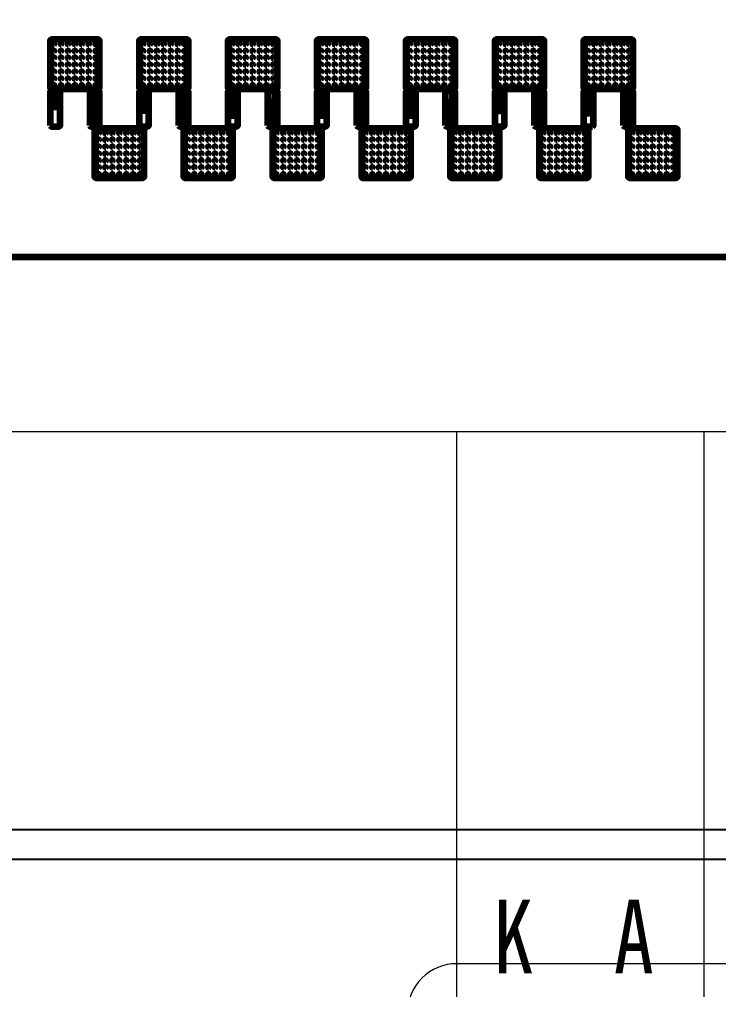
# Model space of a CAD drawing. Header units: inches. Extents: x 240 to 1407, y -538 to -118.
# Drawn here: x 981.22 to 988.29, y -369.29 to -359.46 of the extents above; entities that cross this region are included whole.
import ezdxf

# ---------------------------------------------------------------- set-up
doc = ezdxf.new("R2010")
doc.units = ezdxf.units.IN
doc.header["$LTSCALE"] = 1.21
doc.header["$MEASUREMENT"] = 0
doc.header["$PDMODE"] = 3
doc.header["$PDSIZE"] = 0.3125
doc.layers.get('0').update_dxf_attribs({"linetype": 'CONTINUOUS'})
doc.layers.get('Defpoints').update_dxf_attribs({"linetype": 'CONTINUOUS'})
for name, color, linetype, lineweight in [('2ITO.drawing', 4, 'CONTINUOUS', 100), ('FPC', 40, 'CONTINUOUS', 20), ('GATE.drawing', 3, 'CONTINUOUS', 100), ('PVX.drawing', 8, 'CONTINUOUS', 100)]:
    doc.layers.add(name, color=color, linetype=linetype, lineweight=lineweight)
for name, color, linetype in [('Cover lens', 6, 'CONTINUOUS'), ('标 注', 3, 'CONTINUOUS'), ('正保', 5, 'CONTINUOUS')]:
    doc.layers.add(name, color=color, linetype=linetype)
doc.styles.get("Standard").update_dxf_attribs({"font": 'txt', "width": 0.8})
doc.styles.add('仿宋', font='', dxfattribs={"height": 2.5})
doc.styles.get('仿宋').set_extended_font_data('FangSong_GB2312')
doc.dimstyles.new('HC-1', dxfattribs={"dimtxt": 2.5, "dimasz": 1.5, "dimexe": 0.5, "dimexo": 0.5, "dimgap": 0.9, "dimtad": 0, "dimzin": 0, "dimdsep": 46, "dimtxsty": '仿宋', "dimcen": 0.5, "dimclrd": 3, "dimclre": 3, "dimclrt": 3, "dimazin": 0, "dimtfac": 1, "dimtmove": 0, "dimatfit": 3, "dimfxl": 1, "dimtolj": 1, "dimtzin": 0, "dimarcsym": 0})

# ---------------------------------------------------------------- blocks, each defined once
blk = doc.blocks.new('pvx_hole_4x4')
at = {"layer": 'PVX.drawing', "color": 8, "linetype": 'Continuous', "lineweight": 100}
blk.add_lwpolyline([(0.0038, 0), (0.004, 0.0002), (0.004, 0.0038), (0.0038, 0.004), (0.0002, 0.004), (0, 0.0038), (0, 0.0002), (0.0002, 0)], close=True, dxfattribs=at)
blk = doc.blocks.new('et_pad_unit')
at = {"layer": '2ITO.drawing', "color": 4, "linetype": 'Continuous', "lineweight": 100}
blk.add_lwpolyline([(0, 0.01), (0.01, 0), (0.49, 0), (0.5, 0.01), (0.5, 0.49), (0.49, 0.5), (0.01, 0.5), (0, 0.49)], close=True, dxfattribs=at)
at = {"layer": 'GATE.drawing', "color": 3, "linetype": 'Continuous', "lineweight": 100}
blk.add_lwpolyline([(0.49, 0.5), (0.01, 0.5), (0, 0.49), (0, 0.01), (0.01, 0), (0.49, 0), (0.5, 0.01), (0.5, 0.49)], close=True, dxfattribs=at)
at = {"color": 1, "linetype": 'Continuous', "lineweight": 100, "row_count": 7, "column_count": 7, "row_spacing": 0.07, "column_spacing": 0.07}
blk.add_blockref('pvx_hole_4x4', (0.038, 0.033), dxfattribs=at)
blk = doc.blocks.new('et_all')
at = {"color": 1, "linetype": 'Continuous', "lineweight": 100, "row_count": 1, "column_count": 7, "row_spacing": 0.35, "column_spacing": 0.9}
for p in [(1.8, 0.75), (2.25, -0.15)]:
    blk.add_blockref('et_pad_unit', p, dxfattribs=at)
blk = doc.blocks.new('et_name_left')
at = {"layer": 'GATE.drawing', "color": 3, "linetype": 'Continuous', "lineweight": 100}
for points in [[(1.8, 0.01), (1.81, 0), (1.89, 0), (1.9, 0.01), (1.9, 0.35), (1.89, 0.36), (1.85233, 0.36), (1.85233, 0.3455), (1.85289, 0.3455), (1.863, 0.33539), (1.863, 0.28029), (1.87248, 0.28029), (1.88, 0.27277), (1.88, 0.24029), (1.85, 0.24029), (1.85, 0.23429), (1.87248, 0.23429), (1.88, 0.22677), (1.88, 0.19429), (1.82, 0.19429), (1.82, 0.22677), (1.82752, 0.23429), (1.85, 0.23429), (1.85, 0.24029), (1.82, 0.24029), (1.82, 0.27277), (1.82752, 0.28029), (1.84648, 0.28029), (1.85, 0.27677), (1.85352, 0.28029), (1.863, 0.28029), (1.863, 0.3055), (1.843, 0.3055), (1.843, 0.33568), (1.85282, 0.3455), (1.85233, 0.3455), (1.85233, 0.36), (1.81, 0.36), (1.8, 0.35)], [(2.2, 0.01), (2.21, 0), (2.29, 0), (2.3, 0.01), (2.3, 0.35), (2.29, 0.36), (2.2592, 0.36), (2.2592, 0.166), (2.2724, 0.166), (2.28, 0.1584), (2.28, 0.1336), (2.2724, 0.126), (2.25, 0.126), (2.25, 0.12), (2.27248, 0.12), (2.28, 0.11248), (2.28, 0.08), (2.24913, 0.08), (2.24913, 0.06527), (2.25867, 0.06527), (2.25867, 0.03404), (2.24844, 0.02381), (2.24821, 0.02381), (2.23867, 0.03335), (2.23867, 0.06527), (2.24913, 0.06527), (2.24913, 0.08), (2.22, 0.08), (2.22, 0.11248), (2.22752, 0.12), (2.25, 0.12), (2.25, 0.126), (2.2276, 0.126), (2.22, 0.1336), (2.22, 0.1584), (2.2276, 0.166), (2.24, 0.166), (2.24, 0.154), (2.2324, 0.154), (2.232, 0.1536), (2.232, 0.1384), (2.2324, 0.138), (2.2676, 0.138), (2.268, 0.1384), (2.268, 0.1536), (2.2676, 0.154), (2.258, 0.154), (2.258, 0.146), (2.246, 0.146), (2.246, 0.166), (2.2592, 0.166), (2.2592, 0.36), (2.21, 0.36), (2.2, 0.35)], [(2.7, 0.01), (2.71, 0), (2.79, 0), (2.8, 0.01), (2.8, 0.35), (2.79, 0.36), (2.75, 0.36), (2.75, 0.34424), (2.76, 0.33424), (2.76, 0.30376), (2.75, 0.30376), (2.75, 0.28876), (2.78, 0.28876), (2.78, 0.27676), (2.756, 0.27676), (2.756, 0.26076), (2.78, 0.26076), (2.78, 0.24876), (2.76574, 0.24876), (2.76574, 0.24276), (2.77248, 0.24276), (2.78, 0.23524), (2.78, 0.21026), (2.7725, 0.20276), (2.7592, 0.20276), (2.7592, 0.19676), (2.7724, 0.19676), (2.78, 0.18916), (2.78, 0.16436), (2.7724, 0.15676), (2.7276, 0.15676), (2.72, 0.16436), (2.72, 0.18916), (2.7276, 0.19676), (2.74, 0.19676), (2.74, 0.18476), (2.7324, 0.18476), (2.732, 0.18436), (2.732, 0.16916), (2.7324, 0.16876), (2.7676, 0.16876), (2.768, 0.16916), (2.768, 0.18436), (2.7676, 0.18476), (2.758, 0.18476), (2.758, 0.17676), (2.746, 0.17676), (2.746, 0.19676), (2.7592, 0.19676), (2.7592, 0.20276), (2.7275, 0.20276), (2.72, 0.21026), (2.72, 0.23524), (2.72752, 0.24276), (2.741, 0.24276), (2.741, 0.23076), (2.73248, 0.23076), (2.732, 0.23028), (2.732, 0.21526), (2.7325, 0.21476), (2.7675, 0.21476), (2.768, 0.21526), (2.768, 0.23028), (2.76752, 0.23076), (2.759, 0.23076), (2.759, 0.24276), (2.76574, 0.24276), (2.76574, 0.24876), (2.72, 0.24876), (2.72, 0.26076), (2.744, 0.26076), (2.744, 0.27676), (2.72, 0.27676), (2.72, 0.28876), (2.75, 0.28876), (2.75, 0.30376), (2.73975, 0.30376), (2.73975, 0.33399), (2.75, 0.34424), (2.75, 0.36), (2.71, 0.36), (2.7, 0.35)], [(3.1, 0.01), (3.11, 0), (3.19, 0), (3.2, 0.01), (3.2, 0.35), (3.19, 0.36), (3.162, 0.36), (3.162, 0.21818), (3.1724, 0.21818), (3.18, 0.21058), (3.18, 0.18578), (3.1724, 0.17818), (3.162, 0.17818), (3.162, 0.19018), (3.1676, 0.19018), (3.168, 0.19058), (3.168, 0.20578), (3.1676, 0.20618), (3.1564, 0.20618), (3.156, 0.20578), (3.156, 0.18578), (3.15, 0.17978), (3.15, 0.17218), (3.17248, 0.17218), (3.18, 0.16466), (3.18, 0.13218), (3.1366, 0.13218), (3.1366, 0.12618), (3.1532, 0.12618), (3.18, 0.11058), (3.18, 0.10178), (3.1532, 0.08618), (3.14734, 0.08618), (3.14734, 0.06375), (3.15731, 0.06375), (3.15731, 0.03358), (3.14764, 0.02391), (3.1475, 0.02391), (3.13737, 0.03404), (3.13737, 0.06375), (3.14734, 0.06375), (3.14734, 0.08618), (3.12, 0.08618), (3.12, 0.09818), (3.15, 0.09818), (3.1636, 0.10618), (3.15, 0.11418), (3.12, 0.11418), (3.12, 0.12618), (3.1366, 0.12618), (3.1366, 0.13218), (3.12, 0.13218), (3.12, 0.16466), (3.12752, 0.17218), (3.15, 0.17218), (3.15, 0.17978), (3.1484, 0.17818), (3.1276, 0.17818), (3.12, 0.18578), (3.12, 0.21058), (3.1276, 0.21818), (3.138, 0.21818), (3.138, 0.20618), (3.1324, 0.20618), (3.132, 0.20578), (3.132, 0.19058), (3.1324, 0.19018), (3.1436, 0.19018), (3.144, 0.19058), (3.144, 0.21058), (3.1516, 0.21818), (3.162, 0.21818), (3.162, 0.36), (3.11, 0.36), (3.1, 0.35)], [(3.6, 0.01), (3.61, 0), (3.69, 0), (3.7, 0.01), (3.7, 0.35), (3.69, 0.36), (3.668, 0.36), (3.668, 0.28694), (3.674, 0.28694), (3.674, 0.28094), (3.68, 0.28094), (3.68, 0.26894), (3.674, 0.26894), (3.674, 0.24694), (3.65404, 0.24694), (3.6366, 0.25973), (3.6366, 0.24094), (3.6532, 0.24094), (3.68, 0.22534), (3.68, 0.21654), (3.6532, 0.20094), (3.626, 0.20094), (3.626, 0.19494), (3.632, 0.19494), (3.632, 0.18094), (3.68, 0.18094), (3.68, 0.16894), (3.662, 0.16894), (3.662, 0.14894), (3.6724, 0.14894), (3.68, 0.14134), (3.68, 0.11654), (3.6724, 0.10894), (3.662, 0.10894), (3.662, 0.12094), (3.6676, 0.12094), (3.668, 0.12134), (3.668, 0.13654), (3.6676, 0.13694), (3.6564, 0.13694), (3.656, 0.13654), (3.656, 0.11654), (3.6484, 0.10894), (3.6276, 0.10894), (3.62, 0.11654), (3.62, 0.14134), (3.6276, 0.14894), (3.638, 0.14894), (3.638, 0.13694), (3.6324, 0.13694), (3.632, 0.13654), (3.632, 0.12134), (3.6324, 0.12094), (3.6436, 0.12094), (3.644, 0.12134), (3.644, 0.14134), (3.6516, 0.14894), (3.662, 0.14894), (3.662, 0.16894), (3.632, 0.16894), (3.632, 0.15494), (3.62, 0.15494), (3.62, 0.19494), (3.626, 0.19494), (3.626, 0.20094), (3.62, 0.20094), (3.62, 0.21294), (3.65, 0.21294), (3.6636, 0.22094), (3.65, 0.22894), (3.62, 0.22894), (3.62, 0.24094), (3.6366, 0.24094), (3.6366, 0.25973), (3.62, 0.2719), (3.62296, 0.28094), (3.662, 0.28094), (3.662, 0.28694), (3.668, 0.28694), (3.668, 0.36), (3.65, 0.36), (3.65, 0.3445), (3.66, 0.3345), (3.66, 0.30445), (3.64, 0.30445), (3.64, 0.3345), (3.65, 0.3445), (3.65, 0.36), (3.61, 0.36), (3.6, 0.35)], [(4, 0.01), (4.01, 0), (4.09, 0), (4.1, 0.01), (4.1, 0.35), (4.09, 0.36), (4.074, 0.36), (4.074, 0.25176), (4.08, 0.25176), (4.08, 0.21176), (4.044, 0.21176), (4.044, 0.23928), (4.04352, 0.23976), (4.03248, 0.23976), (4.032, 0.23928), (4.032, 0.22424), (4.03248, 0.22376), (4.038, 0.22376), (4.038, 0.21176), (4.0366, 0.21176), (4.0366, 0.20576), (4.0532, 0.20576), (4.08, 0.19016), (4.08, 0.18136), (4.0532, 0.16576), (4.026, 0.16576), (4.026, 0.15976), (4.032, 0.15976), (4.032, 0.14576), (4.08, 0.14576), (4.08, 0.13376), (4.062, 0.13376), (4.062, 0.11376), (4.0724, 0.11376), (4.08, 0.10616), (4.08, 0.08136), (4.0724, 0.07376), (4.062, 0.07376), (4.062, 0.08576), (4.0676, 0.08576), (4.068, 0.08616), (4.068, 0.10136), (4.0676, 0.10176), (4.0564, 0.10176), (4.056, 0.10136), (4.056, 0.08136), (4.0484, 0.07376), (4.04778, 0.07376), (4.04778, 0.05865), (4.05714, 0.05865), (4.05714, 0.02899), (4.04732, 0.01917), (4.04703, 0.01917), (4.03714, 0.02906), (4.03714, 0.05865), (4.04778, 0.05865), (4.04778, 0.07376), (4.0276, 0.07376), (4.02, 0.08136), (4.02, 0.10616), (4.0276, 0.11376), (4.038, 0.11376), (4.038, 0.10176), (4.0324, 0.10176), (4.032, 0.10136), (4.032, 0.08616), (4.0324, 0.08576), (4.0436, 0.08576), (4.044, 0.08616), (4.044, 0.10616), (4.0516, 0.11376), (4.062, 0.11376), (4.062, 0.13376), (4.032, 0.13376), (4.032, 0.11976), (4.02, 0.11976), (4.02, 0.15976), (4.026, 0.15976), (4.026, 0.16576), (4.02, 0.16576), (4.02, 0.17776), (4.05, 0.17776), (4.0636, 0.18576), (4.05, 0.19376), (4.02, 0.19376), (4.02, 0.20576), (4.0366, 0.20576), (4.0366, 0.21176), (4.02752, 0.21176), (4.02, 0.21928), (4.02, 0.24424), (4.02752, 0.25176), (4.04848, 0.25176), (4.056, 0.24424), (4.056, 0.22376), (4.068, 0.22376), (4.068, 0.25176), (4.074, 0.25176), (4.074, 0.36), (4.01, 0.36), (4, 0.35)], [(4.5, 0.01), (4.51, 0), (4.59, 0), (4.6, 0.01), (4.6, 0.35), (4.59, 0.36), (4.55, 0.36), (4.55, 0.34485), (4.56, 0.33485), (4.56, 0.28414), (4.57248, 0.28414), (4.58, 0.27662), (4.58, 0.25166), (4.57248, 0.24414), (4.57152, 0.24414), (4.57152, 0.23814), (4.58, 0.22966), (4.56048, 0.21014), (4.58, 0.21014), (4.58, 0.19814), (4.574, 0.19814), (4.574, 0.19214), (4.58, 0.19214), (4.58, 0.15214), (4.56574, 0.15214), (4.56574, 0.14614), (4.57248, 0.14614), (4.58, 0.13862), (4.58, 0.11364), (4.5725, 0.10614), (4.5275, 0.10614), (4.52, 0.11364), (4.52, 0.13862), (4.52752, 0.14614), (4.541, 0.14614), (4.541, 0.13414), (4.53248, 0.13414), (4.532, 0.13366), (4.532, 0.11864), (4.5325, 0.11814), (4.5675, 0.11814), (4.568, 0.11864), (4.568, 0.13366), (4.56752, 0.13414), (4.559, 0.13414), (4.559, 0.14614), (4.56574, 0.14614), (4.56574, 0.15214), (4.52, 0.15214), (4.52, 0.16414), (4.568, 0.16414), (4.568, 0.19214), (4.574, 0.19214), (4.574, 0.19814), (4.52, 0.19814), (4.52, 0.21014), (4.53952, 0.21014), (4.52, 0.22966), (4.52848, 0.23814), (4.54648, 0.22014), (4.55352, 0.22014), (4.57152, 0.23814), (4.57152, 0.24414), (4.55152, 0.24414), (4.55, 0.24566), (4.54848, 0.24414), (4.52752, 0.24414), (4.52, 0.25166), (4.52, 0.27662), (4.52752, 0.28414), (4.54848, 0.28414), (4.55, 0.28262), (4.55152, 0.28414), (4.56, 0.28414), (4.56, 0.30629), (4.54, 0.30629), (4.54, 0.33462), (4.55, 0.34462), (4.55, 0.36), (4.51, 0.36), (4.5, 0.35)], [(4.9, 0.01), (4.91, 0), (4.99, 0), (5, 0.01), (5, 0.35), (4.99, 0.36), (4.962, 0.36), (4.962, 0.25776), (4.97248, 0.25776), (4.98, 0.25024), (4.98, 0.22528), (4.97248, 0.21776), (4.97152, 0.21776), (4.97152, 0.21176), (4.98, 0.20328), (4.96048, 0.18376), (4.98, 0.18376), (4.98, 0.17176), (4.974, 0.17176), (4.974, 0.16576), (4.98, 0.16576), (4.98, 0.12576), (4.96574, 0.12576), (4.96574, 0.11976), (4.97248, 0.11976), (4.98, 0.11224), (4.98, 0.08726), (4.9725, 0.07976), (4.94992, 0.07976), (4.94992, 0.06077), (4.95971, 0.06077), (4.95971, 0.03159), (4.94937, 0.02125), (4.94932, 0.02125), (4.93971, 0.03086), (4.93971, 0.06077), (4.94992, 0.06077), (4.94992, 0.07976), (4.9275, 0.07976), (4.92, 0.08726), (4.92, 0.11224), (4.92752, 0.11976), (4.941, 0.11976), (4.941, 0.10776), (4.93248, 0.10776), (4.932, 0.10728), (4.932, 0.09226), (4.9325, 0.09176), (4.9675, 0.09176), (4.968, 0.09226), (4.968, 0.10728), (4.96752, 0.10776), (4.959, 0.10776), (4.959, 0.11976), (4.96574, 0.11976), (4.96574, 0.12576), (4.92, 0.12576), (4.92, 0.13776), (4.968, 0.13776), (4.968, 0.16576), (4.974, 0.16576), (4.974, 0.17176), (4.92, 0.17176), (4.92, 0.18376), (4.93952, 0.18376), (4.92, 0.20328), (4.92848, 0.21176), (4.94648, 0.19376), (4.95352, 0.19376), (4.97152, 0.21176), (4.97152, 0.21776), (4.92752, 0.21776), (4.92, 0.22528), (4.92, 0.25024), (4.92752, 0.25776), (4.938, 0.25776), (4.938, 0.24576), (4.93248, 0.24576), (4.932, 0.24528), (4.932, 0.23024), (4.93248, 0.22976), (4.944, 0.22976), (4.944, 0.25024), (4.95152, 0.25776), (4.962, 0.25776), (4.962, 0.36), (4.91, 0.36), (4.9, 0.35)], [(5.4, 0.01), (5.41, 0), (5.49, 0), (5.5, 0.01), (5.5, 0.35), (5.49, 0.36), (5.468, 0.36), (5.468, 0.2849), (5.474, 0.2849), (5.474, 0.2789), (5.48, 0.2789), (5.48, 0.2669), (5.474, 0.2669), (5.474, 0.2449), (5.47152, 0.2449), (5.47152, 0.2389), (5.48, 0.23042), (5.46048, 0.2109), (5.48, 0.2109), (5.48, 0.1989), (5.474, 0.1989), (5.474, 0.1929), (5.48, 0.1929), (5.48, 0.1529), (5.46574, 0.1529), (5.46574, 0.1469), (5.47248, 0.1469), (5.48, 0.13938), (5.48, 0.1144), (5.4725, 0.1069), (5.4275, 0.1069), (5.42, 0.1144), (5.42, 0.13938), (5.42752, 0.1469), (5.441, 0.1469), (5.441, 0.1349), (5.43248, 0.1349), (5.432, 0.13442), (5.432, 0.1194), (5.4325, 0.1189), (5.4675, 0.1189), (5.468, 0.1194), (5.468, 0.13442), (5.46752, 0.1349), (5.459, 0.1349), (5.459, 0.1469), (5.46574, 0.1469), (5.46574, 0.1529), (5.42, 0.1529), (5.42, 0.1649), (5.468, 0.1649), (5.468, 0.1929), (5.474, 0.1929), (5.474, 0.1989), (5.42, 0.1989), (5.42, 0.2109), (5.43952, 0.2109), (5.42, 0.23042), (5.42848, 0.2389), (5.44648, 0.2209), (5.45352, 0.2209), (5.47152, 0.2389), (5.47152, 0.2449), (5.45404, 0.2449), (5.42404, 0.2669), (5.42, 0.26986), (5.42296, 0.2789), (5.462, 0.2789), (5.462, 0.2849), (5.468, 0.2849), (5.468, 0.36), (5.45, 0.36), (5.45, 0.3445), (5.46, 0.3345), (5.46, 0.30365), (5.44, 0.30365), (5.44, 0.3345), (5.45, 0.3445), (5.45, 0.36), (5.41, 0.36), (5.4, 0.35)], [(5.8, 0.01), (5.81, 0), (5.89, 0), (5.9, 0.01), (5.9, 0.35), (5.89, 0.36), (5.874, 0.36), (5.874, 0.24534), (5.88, 0.24534), (5.88, 0.20534), (5.87152, 0.20534), (5.87152, 0.19934), (5.88, 0.19086), (5.86048, 0.17134), (5.88, 0.17134), (5.88, 0.15934), (5.874, 0.15934), (5.874, 0.15334), (5.88, 0.15334), (5.88, 0.11334), (5.86574, 0.11334), (5.86574, 0.10734), (5.87248, 0.10734), (5.88, 0.09982), (5.88, 0.07484), (5.8725, 0.06734), (5.8502, 0.06734), (5.8502, 0.05349), (5.85901, 0.05349), (5.85901, 0.02736), (5.85064, 0.01899), (5.8414, 0.02822), (5.8414, 0.05349), (5.8502, 0.05349), (5.8502, 0.06734), (5.8275, 0.06734), (5.82, 0.07484), (5.82, 0.09982), (5.82752, 0.10734), (5.841, 0.10734), (5.841, 0.09534), (5.83248, 0.09534), (5.832, 0.09486), (5.832, 0.07984), (5.8325, 0.07934), (5.8675, 0.07934), (5.868, 0.07984), (5.868, 0.09486), (5.86752, 0.09534), (5.859, 0.09534), (5.859, 0.10734), (5.86574, 0.10734), (5.86574, 0.11334), (5.82, 0.11334), (5.82, 0.12534), (5.868, 0.12534), (5.868, 0.15334), (5.874, 0.15334), (5.874, 0.15934), (5.82, 0.15934), (5.82, 0.17134), (5.83952, 0.17134), (5.82, 0.19086), (5.82848, 0.19934), (5.84648, 0.18134), (5.85352, 0.18134), (5.87152, 0.19934), (5.87152, 0.20534), (5.844, 0.20534), (5.844, 0.23286), (5.84352, 0.23334), (5.83248, 0.23334), (5.832, 0.23286), (5.832, 0.21782), (5.83248, 0.21734), (5.838, 0.21734), (5.838, 0.20534), (5.82752, 0.20534), (5.82, 0.21286), (5.82, 0.23782), (5.82752, 0.24534), (5.84848, 0.24534), (5.856, 0.23782), (5.856, 0.21734), (5.868, 0.21734), (5.868, 0.24534), (5.874, 0.24534), (5.874, 0.36), (5.81, 0.36), (5.8, 0.35)], [(6.3, 0.01), (6.31, 0), (6.39, 0), (6.4, 0.01), (6.4, 0.35), (6.39, 0.36), (6.374, 0.36), (6.374, 0.28701), (6.38, 0.28701), (6.38, 0.24701), (6.3592, 0.24701), (6.3592, 0.24101), (6.3724, 0.24101), (6.38, 0.23341), (6.38, 0.20861), (6.3724, 0.20101), (6.3366, 0.20101), (6.3366, 0.19501), (6.3532, 0.19501), (6.38, 0.17941), (6.38, 0.17061), (6.3532, 0.15501), (6.32, 0.15501), (6.32, 0.16701), (6.35, 0.16701), (6.3636, 0.17501), (6.35, 0.18301), (6.32, 0.18301), (6.32, 0.19501), (6.3366, 0.19501), (6.3366, 0.20101), (6.3276, 0.20101), (6.32, 0.20861), (6.32, 0.23341), (6.3276, 0.24101), (6.34, 0.24101), (6.34, 0.22901), (6.3324, 0.22901), (6.332, 0.22861), (6.332, 0.21341), (6.3324, 0.21301), (6.3676, 0.21301), (6.368, 0.21341), (6.368, 0.22861), (6.3676, 0.22901), (6.358, 0.22901), (6.358, 0.22101), (6.346, 0.22101), (6.346, 0.24101), (6.3592, 0.24101), (6.3592, 0.24701), (6.32, 0.24701), (6.32, 0.25901), (6.368, 0.25901), (6.368, 0.28701), (6.374, 0.28701), (6.374, 0.36), (6.35, 0.36), (6.35, 0.3445), (6.36, 0.3345), (6.36, 0.3053), (6.34, 0.3053), (6.34, 0.3345), (6.35, 0.3445), (6.35, 0.36), (6.31, 0.36), (6.3, 0.35)], [(6.7, 0.01), (6.71, 0), (6.79, 0), (6.8, 0.01), (6.8, 0.35), (6.79, 0.36), (6.75, 0.36), (6.75, 0.25527), (6.77248, 0.25527), (6.78, 0.24775), (6.78, 0.22279), (6.77248, 0.21527), (6.7366, 0.21527), (6.7366, 0.20927), (6.7532, 0.20927), (6.78, 0.19367), (6.78, 0.18487), (6.7532, 0.16927), (6.726, 0.16927), (6.726, 0.16327), (6.732, 0.16327), (6.732, 0.14927), (6.78, 0.14927), (6.78, 0.13727), (6.762, 0.13727), (6.762, 0.11727), (6.7724, 0.11727), (6.78, 0.10967), (6.78, 0.08487), (6.7724, 0.07727), (6.762, 0.07727), (6.762, 0.08927), (6.7676, 0.08927), (6.768, 0.08967), (6.768, 0.10487), (6.7676, 0.10527), (6.7564, 0.10527), (6.756, 0.10487), (6.756, 0.08487), (6.74871, 0.07758), (6.74871, 0.05951), (6.76045, 0.05951), (6.76045, 0.03116), (6.75071, 0.02142), (6.75058, 0.02142), (6.74045, 0.03155), (6.74045, 0.05951), (6.74871, 0.05951), (6.74871, 0.07758), (6.7484, 0.07727), (6.7276, 0.07727), (6.72, 0.08487), (6.72, 0.10967), (6.7276, 0.11727), (6.738, 0.11727), (6.738, 0.10527), (6.7324, 0.10527), (6.732, 0.10487), (6.732, 0.08967), (6.7324, 0.08927), (6.7436, 0.08927), (6.744, 0.08967), (6.744, 0.10967), (6.7516, 0.11727), (6.762, 0.11727), (6.762, 0.13727), (6.732, 0.13727), (6.732, 0.12327), (6.72, 0.12327), (6.72, 0.16327), (6.726, 0.16327), (6.726, 0.16927), (6.72, 0.16927), (6.72, 0.18127), (6.75, 0.18127), (6.7636, 0.18927), (6.75, 0.19727), (6.72, 0.19727), (6.72, 0.20927), (6.7366, 0.20927), (6.7366, 0.21527), (6.72752, 0.21527), (6.72, 0.22279), (6.72, 0.24775), (6.72752, 0.25527), (6.75, 0.25527), (6.75, 0.36), (6.71, 0.36), (6.7, 0.35)], [(7.29, 0), (7.3, 0.01), (7.3, 0.35), (7.29, 0.36), (7.21, 0.36), (7.2, 0.35), (7.2, 0.308), (7.24, 0.308), (7.24, 0.33414), (7.25, 0.34414), (7.26, 0.33414), (7.26, 0.29733), (7.24, 0.29733), (7.24, 0.308), (7.2, 0.308), (7.2, 0.2382), (7.22, 0.2382), (7.22, 0.25444), (7.22752, 0.26196), (7.27248, 0.26196), (7.28, 0.25444), (7.28, 0.22196), (7.22, 0.22196), (7.22, 0.2382), (7.2, 0.2382), (7.2, 0.19596), (7.22, 0.19596), (7.22, 0.20836), (7.2276, 0.21596), (7.238, 0.21596), (7.238, 0.20396), (7.2324, 0.20396), (7.232, 0.20356), (7.232, 0.18836), (7.2324, 0.18796), (7.2436, 0.18796), (7.244, 0.18836), (7.244, 0.20836), (7.2516, 0.21596), (7.2724, 0.21596), (7.28, 0.20836), (7.28, 0.18356), (7.2724, 0.17596), (7.262, 0.17596), (7.262, 0.18796), (7.2676, 0.18796), (7.268, 0.18836), (7.268, 0.20356), (7.2676, 0.20396), (7.2564, 0.20396), (7.256, 0.20356), (7.256, 0.18356), (7.2484, 0.17596), (7.2276, 0.17596), (7.22, 0.18356), (7.22, 0.19596), (7.2, 0.19596), (7.2, 0.16396), (7.22, 0.16396), (7.22, 0.16996), (7.2532, 0.16996), (7.28, 0.15436), (7.28, 0.14556), (7.2532, 0.12996), (7.22, 0.12996), (7.22, 0.14196), (7.25, 0.14196), (7.2636, 0.14996), (7.25, 0.15796), (7.22, 0.15796), (7.22, 0.16396), (7.2, 0.16396), (7.2, 0.01), (7.21, 0)], [(7.6, 0.01), (7.61, 0), (7.69, 0), (7.7, 0.01), (7.7, 0.35), (7.69, 0.36), (7.65205, 0.36), (7.65205, 0.25309), (7.68, 0.25309), (7.68, 0.24109), (7.6409, 0.24109), (7.6489, 0.23309), (7.6409, 0.22509), (7.68, 0.22509), (7.68, 0.21309), (7.65, 0.21309), (7.65, 0.20709), (7.6724, 0.20709), (7.68, 0.19949), (7.68, 0.17469), (7.6724, 0.16709), (7.66574, 0.16709), (7.66574, 0.16109), (7.67248, 0.16109), (7.68, 0.15357), (7.68, 0.12859), (7.6725, 0.12109), (7.6366, 0.12109), (7.6366, 0.11509), (7.6532, 0.11509), (7.68, 0.09949), (7.68, 0.09069), (7.6532, 0.07509), (7.64869, 0.07509), (7.64869, 0.05542), (7.66073, 0.05542), (7.66073, 0.03206), (7.65023, 0.02156), (7.65001, 0.02156), (7.64073, 0.03084), (7.64073, 0.05542), (7.64869, 0.05542), (7.64869, 0.07509), (7.62, 0.07509), (7.62, 0.08709), (7.65, 0.08709), (7.6636, 0.09509), (7.65, 0.10309), (7.62, 0.10309), (7.62, 0.11509), (7.6366, 0.11509), (7.6366, 0.12109), (7.6275, 0.12109), (7.62, 0.12859), (7.62, 0.15357), (7.62752, 0.16109), (7.641, 0.16109), (7.641, 0.14909), (7.63248, 0.14909), (7.632, 0.14861), (7.632, 0.13359), (7.6325, 0.13309), (7.6675, 0.13309), (7.668, 0.13359), (7.668, 0.14861), (7.66752, 0.14909), (7.659, 0.14909), (7.659, 0.16109), (7.66574, 0.16109), (7.66574, 0.16709), (7.6276, 0.16709), (7.62, 0.17469), (7.62, 0.19949), (7.6276, 0.20709), (7.65, 0.20709), (7.65, 0.21309), (7.6241, 0.21309), (7.6205, 0.22149), (7.6321, 0.23309), (7.6205, 0.24469), (7.6241, 0.25309), (7.65205, 0.25309), (7.65205, 0.36), (7.61, 0.36), (7.6, 0.35)], [(1.842, 0.26829), (1.834, 0.26829), (1.832, 0.26629), (1.832, 0.25229), (1.844, 0.25229), (1.844, 0.26629)], [(1.86752, 0.22229), (1.83248, 0.22229), (1.832, 0.22181), (1.832, 0.20629), (1.868, 0.20629), (1.868, 0.22181)], [(1.866, 0.26829), (1.858, 0.26829), (1.856, 0.26629), (1.856, 0.25229), (1.868, 0.25229), (1.868, 0.26629)], [(3.64432, 0.26894), (3.65796, 0.25894), (3.662, 0.25894), (3.662, 0.26894)], [(4.54352, 0.27214), (4.53248, 0.27214), (4.532, 0.27166), (4.532, 0.25662), (4.53248, 0.25614), (4.54352, 0.25614), (4.544, 0.25662), (4.544, 0.27166)], [(4.56752, 0.27214), (4.55648, 0.27214), (4.556, 0.27166), (4.556, 0.25662), (4.55648, 0.25614), (4.56752, 0.25614), (4.568, 0.25662), (4.568, 0.27166)], [(4.96752, 0.24576), (4.95648, 0.24576), (4.956, 0.24528), (4.956, 0.22976), (4.96752, 0.22976), (4.968, 0.23024), (4.968, 0.24528)], [(5.44432, 0.2669), (5.45796, 0.2569), (5.462, 0.2569), (5.462, 0.2669)], [(6.76752, 0.24327), (6.73248, 0.24327), (6.732, 0.24279), (6.732, 0.22775), (6.73248, 0.22727), (6.76752, 0.22727), (6.768, 0.22775), (6.768, 0.24279)], [(7.232, 0.23396), (7.268, 0.23396), (7.268, 0.24996), (7.232, 0.24996)], [(2.26752, 0.108), (2.23248, 0.108), (2.232, 0.10752), (2.232, 0.092), (2.268, 0.092), (2.268, 0.10752)], [(3.132, 0.14418), (3.168, 0.14418), (3.168, 0.16018), (3.132, 0.16018)], [(7.6676, 0.19509), (7.6324, 0.19509), (7.632, 0.19469), (7.632, 0.17949), (7.6324, 0.17909), (7.6676, 0.17909), (7.668, 0.17949), (7.668, 0.19469)]]:
    blk.add_lwpolyline(points, close=True, dxfattribs=at)
blk = doc.blocks.new('zw$7216')
at = {"layer": '2ITO.drawing', "linetype": 'Continuous', "lineweight": 100}
blk.add_lwpolyline([(-28.98, -50.8), (28.98, -50.8), (28.98, 47.7), (-28.98, 47.7)], close=True, dxfattribs=at)
for name, p in [('et_all', (-23.18, -49.85)), ('et_name_left', (-23.18, -49.48))]:
    blk.add_blockref(name, p, dxfattribs=at)
blk = doc.blocks.new('*D219')
at = {"color": 0, "lineweight": -2}
for p, q in [((973.7595, -364.1349), (950.4835, -364.1349)), ((950.9835, -365.6349), (950.9835, -366.8461)), ((950.9835, -388.9049), (950.9835, -387.6937)), ((992.3574, -390.4049), (950.4835, -390.4049))]:
    blk.add_line(p, q, dxfattribs=at)
at = {"color": 0}
for points in [[(950.7335, -365.6349), (951.2335, -365.6349), (950.9835, -364.1349)], [(950.7335, -388.9049), (951.2335, -388.9049), (950.9835, -390.4049)]]:
    blk.add_solid(points, dxfattribs=at)
at = {"layer": 'Defpoints', "color": 0}
for p in [(950.9835, -364.1349), (974.2595, -364.1349), (992.8574, -390.4049)]:
    blk.add_point(p, dxfattribs=at)
at = {"color": 7, "lineweight": 5, "insert": (950.9835, -377.2699), "char_height": 2.5, "attachment_point": 5, "rotation": 90, "style": '仿宋'}
blk.add_mtext('\\A1;26.27%%P0.5', dxfattribs=at)
blk = doc.blocks.new('*D220')
at = {"color": 0, "lineweight": -2}
for p, q in [((972.9074, -364.4849), (972.9074, -400.4356)), ((992.6574, -390.7049), (992.6574, -400.4356)), ((972.9074, -399.9356), (971.4074, -399.9356)), ((991.1574, -399.9356), (974.4074, -399.9356))]:
    blk.add_line(p, q, dxfattribs=at)
at = {"color": 0}
for points in [[(974.4074, -399.6856), (974.4074, -400.1856), (972.9074, -399.9356)], [(991.1574, -399.6856), (991.1574, -400.1856), (992.6574, -399.9356)]]:
    blk.add_solid(points, dxfattribs=at)
at = {"layer": 'Defpoints', "color": 0}
for p in [(972.9074, -363.9849), (992.6574, -390.2049), (972.9074, -399.9356)]:
    blk.add_point(p, dxfattribs=at)
at = {"color": 7, "lineweight": 5, "insert": (961.2217, -399.9356), "char_height": 2.5, "attachment_point": 5, "style": '仿宋'}
blk.add_mtext('\\A1;19.75%%P0.5', dxfattribs=at)

msp = doc.modelspace()

# ---------------------------------------------------------------- linework, layer by layer
at = {"color": 30, "linetype": 'Continuous', "lineweight": 5}
msp.add_lwpolyline([(988.1437, -363.6349), (988.1437, -372.1324), (987.5437, -372.1324, 1), (987.2437, -372.1324), (986.5437, -372.1324, 1), (986.2437, -372.1324), (985.6437, -372.1324), (985.6437, -363.6349)], format="xyb", dxfattribs=at)
at = {"layer": 'Cover lens', "linetype": 'Continuous'}
msp.add_lwpolyline([(971.5074, -367.9649), (1034.3074, -367.9649, 0.414214), (1036.3074, -365.9649), (1036.3074, -255.5649, 0.414214), (1034.3074, -253.5649), (971.5074, -253.5649, 0.414214), (969.5074, -255.5649), (969.5074, -365.9649, 0.414214)], format="xyb", close=True, dxfattribs=at)
at = {"layer": 'FPC', "color": 0, "lineweight": 5}
msp.add_line((980.9049, -363.6349), (1024.91, -363.6349), dxfattribs=at)
at = {"layer": 'FPC', "color": 30}
msp.add_lwpolyline([(985.6437, -379.1849), (992.1574, -379.1849, -0.414214), (992.6574, -379.6849), (992.6574, -390.2049, 0.414214), (992.8574, -390.4049), (1012.9574, -390.4049, 0.414214), (1013.1574, -390.2049), (1013.1574, -379.6849, -0.414214), (1013.6574, -379.1849), (1023.4053, -379.1849, 0.414214), (1023.9053, -378.6849), (1023.9053, -369.5229, 0.414214), (1023.4053, -369.0229), (1017.3437, -369.0229, -0.414214), (1016.8437, -368.5229), (1016.8437, -361.2649), (988.9437, -361.2649), (988.9437, -368.5229, -0.414214), (988.4437, -369.0229), (985.6437, -369.0229, 0.414214), (985.1437, -369.5229), (985.1437, -378.6849, 0.414214)], format="xyb", close=True, dxfattribs=at)
at = {"layer": '正保', "color": 1}
msp.add_lwpolyline([(1032.5517, -367.6649), (1034.3074, -367.6649, 0.414214), (1036.0074, -365.9649), (1036.0074, -255.5649, 0.414214), (1034.3074, -253.8649), (971.5074, -253.8649, 0.414214), (969.8074, -255.5649), (969.8074, -365.9649, 0.414214), (971.5074, -367.6649), (1026.5517, -367.6649, -0.414214), (1027.0517, -368.1649), (1027.0517, -371.6649), (1032.0517, -371.6649), (1032.0517, -368.1649, -0.414214)], format="xyb", close=True, dxfattribs=at)
at = {"layer": '正保'}
msp.add_lwpolyline([(1032.5517, -367.6649), (1034.3074, -367.6649, 0.414214), (1036.0074, -365.9649), (1036.0074, -255.5649, 0.414214), (1034.3074, -253.8649), (971.5074, -253.8649, 0.414214), (969.8074, -255.5649), (969.8074, -365.9649, 0.414214), (971.5074, -367.6649), (1026.5517, -367.6649, -0.414214), (1027.0517, -368.1649), (1027.0517, -373.6649), (1032.0517, -373.6649), (1032.0517, -368.1649, -0.414214)], format="xyb", close=True, dxfattribs=at)

# ---------------------------------------------------------------- block references
at = {"layer": '标 注', "color": 5}
msp.add_blockref('zw$7216', (1002.9074, -311.0649), dxfattribs=at)

# ---------------------------------------------------------------- texts
at = {"lineweight": 5, "char_height": 0.7438, "width": 0.912196, "attachment_point": 1}
for s, insert in [('K', (986.0128, -368.3763)), ('A', (987.2325, -368.3763))]:
    msp.add_mtext(s, dxfattribs=dict(at, insert=insert))

# ---------------------------------------------------------------- dimensions: what is measured, and where the dimension line sits
at = {"color": 3, "lineweight": 5}
dim = msp.add_linear_dim(base=(972.9074, -399.9356), p1=(992.6574, -390.2049), p2=(972.9074, -363.9849), text='<>%%P0.5', dimstyle='HC-1', override={"dimtxsty": '仿宋', "dimclrd": 0, "dimclre": 0, "dimclrt": 7, "dimfxl": 0.5, "dimarcsym": 2}, dxfattribs=at)
dim.commit()
dim.dimension.update_dxf_attribs({"geometry": '*D220', "text_midpoint": (961.2217, -399.9356)})
dim = msp.add_linear_dim(base=(950.9835, -364.1349), p1=(992.8574, -390.4049), p2=(974.2595, -364.1349), angle=90, text='<>%%P0.5', dimstyle='HC-1', override={"dimclrd": 0, "dimclre": 0, "dimclrt": 7, "dimfxl": 0.5, "dimarcsym": 2}, dxfattribs=at)
dim.commit()
dim.dimension.update_dxf_attribs({"geometry": '*D219', "text_midpoint": (950.9835, -377.2699), "dimtype": 160})

doc.saveas('drawing.dxf')
